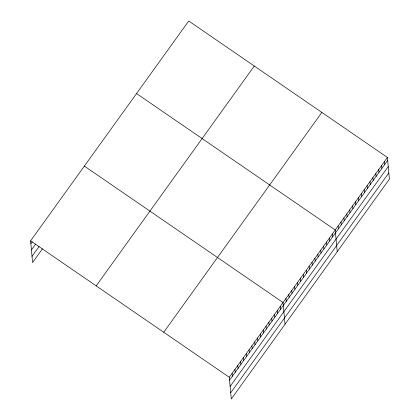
<?xml version="1.0" encoding="UTF-8"?>
<svg xmlns="http://www.w3.org/2000/svg" width="420" height="420" viewBox="0 0 420 420"><rect width="100%" height="100%" fill="white"/><g stroke="black" fill="none" stroke-linecap="round" stroke-linejoin="round"><path stroke-width="0.63" d="M42.488 248.797L32.587 262.563L30.607 240.844L188.727 21L387.413 157.437L389.393 179.156L231.273 399L229.294 377.276L387.413 157.437M30.87 243.742L32.288 241.773M31.437 249.953L35.679 244.052M32.02 256.352L39.091 246.519M96.175 285.868L254.294 66.024M163.727 332.252L321.851 112.413M229.556 380.173L387.681 160.33M230.123 386.389L388.243 166.546M230.706 392.789L388.826 172.946M136.547 93.55L335.233 229.982L337.213 251.706M84.367 166.094L283.054 302.531L285.033 324.256M30.607 240.844L229.294 377.276M384.515 161.464L384.783 164.362M381.617 165.496L381.88 168.394M378.719 169.528L378.982 172.426M375.821 173.554L376.084 176.453M372.923 177.587L373.186 180.484M370.02 181.619L370.288 184.517M367.122 185.651L367.39 188.543M364.224 189.677L364.487 192.575M361.326 193.709L361.589 196.607M358.428 197.741L358.691 200.634M355.53 201.768L355.793 204.666M352.627 205.8L352.894 208.698M349.729 209.832L349.991 212.73M346.831 213.859L347.093 216.757M343.933 217.891L344.195 220.789M341.035 221.923L341.297 224.821M338.137 225.955L338.399 228.847M332.336 234.014L332.598 236.912M329.438 238.046L329.7 240.944M326.54 242.072L326.802 244.97M323.642 246.104L323.904 249.002M320.744 250.136L321.006 253.034M317.84 254.168L318.108 257.061M314.942 258.195L315.205 261.093M312.044 262.227L312.307 265.125M309.146 266.259L309.409 269.152M306.248 270.286L306.511 273.184M303.35 274.318L303.613 277.216M300.447 278.35L300.715 281.248M297.549 282.377L297.812 285.274M294.651 286.409L294.913 289.306M291.753 290.441L292.016 293.339M288.855 294.473L289.118 297.365M285.957 298.499L286.219 301.397M280.224 306.464L280.492 309.362M277.394 310.401L277.662 313.294M274.565 314.333L274.832 317.231M271.735 318.266L272.002 321.163M268.91 322.203L269.173 325.101M266.081 326.135L266.343 329.033M263.251 330.068L263.513 332.966M260.421 334.005L260.684 336.903M257.591 337.937L257.854 340.835M254.762 341.87L255.024 344.768M251.932 345.807L252.194 348.705M249.102 349.739L249.365 352.637M246.272 353.671L246.535 356.57M243.442 357.609L243.705 360.507M240.613 361.541L240.875 364.439M237.783 365.474L238.046 368.372M234.953 369.411L235.216 372.309M232.124 373.343L232.386 376.241"/></g></svg>
